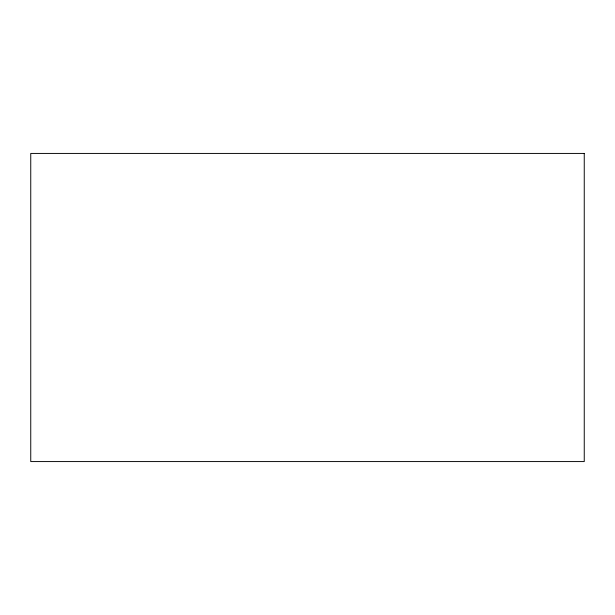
<?xml version="1.0" encoding="UTF-8"?>
<svg xmlns="http://www.w3.org/2000/svg" width="615" height="615" viewBox="0 0 615 615"><rect width="100%" height="100%" fill="white"/><g stroke="black" fill="none" stroke-linecap="round" stroke-linejoin="round"><path stroke-width="0.92" d="M584.25 153.427L30.75 153.427L30.75 461.573L584.25 461.573L584.25 153.427"/></g></svg>
